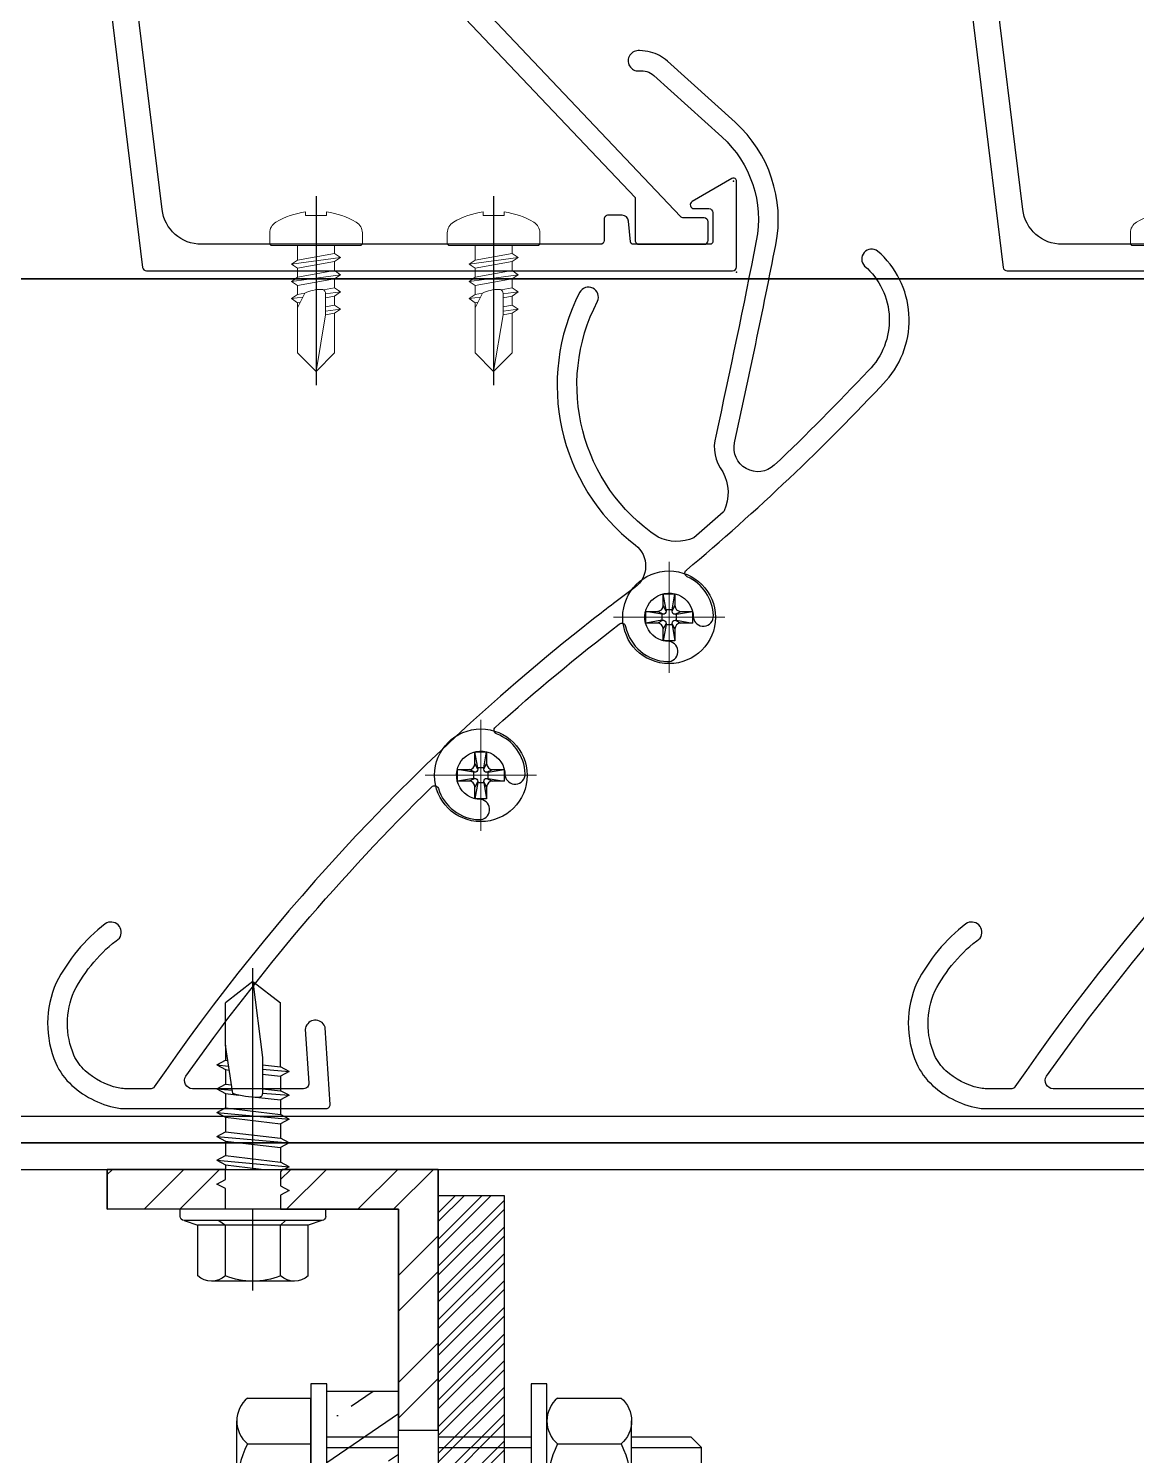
# Model space of a CAD drawing. Header units: millimetres. Extents: x -1379 to 1385823, y -4884429 to 548763.
# Drawn here: x 402980.9 to 403064.5, y -2330143.8 to -2330036 of the extents above; entities that cross this region are included whole.
import ezdxf

# ---------------------------------------------------------------- set-up
doc = ezdxf.new("R2010")
doc.units = ezdxf.units.MM
doc.set_wipeout_variables(frame=1)
doc.linetypes.add('CENTER', pattern=[50.800000000000004, 31.75, -6.35, 6.35, -6.35])
doc.linetypes.add('HIDDEN', pattern=[0.375, 0.25, -0.125])
for name, color, linetype in [('000 - STRUCTURE_STEEL_ACCESORIES_MAIN_COLOR_2', 7, 'Continuous'), ('000 - STRUCTURE_STEEL_ACCESORIES_WIPEOUT_', 7, 'Continuous'), ('010 - ASPG_ACCESSORIES_HATCH_', 7, 'Continuous'), ('010 - ASPG_ACCESSORIES_MAIN_COLOR_1', 7, 'Continuous'), ('010 - ASPG_ACCESSORIES_SUB_COLOR_1', 7, 'Continuous'), ('010 - ASPG_ACCESSORIES_SUB_COLOR_2', 7, 'Continuous'), ('010 - ASPG_ACCESSORIES_SYMBOL_', 7, 'Continuous'), ('010 - ASPG_ACCESSORIES_WIPEOUT_', 7, 'Continuous'), ('010 - ASPG_EXTR_DEF_SUB', 7, 'Continuous'), ('010 - ASPG_EXTR_MAIN_COLOR_2', 7, 'Continuous'), ('010 - ASPG_FASTERN_DEF_SUB', 7, 'Continuous'), ('010 - ASPG_FASTERN_MAIN_COLOR_1', 7, 'Continuous'), ('010 - ASPG_FASTERN_SUB_COLOR_2', 7, 'Continuous'), ('010 - ASPG_FRAMING_MAIN_COLOR_2', 7, 'Continuous'), ('010 - ASPG_FRAMING_SUB_COLOR_2', 7, 'Continuous'), ('010 - ASPG_FRAMING_WIPEOUT_', 7, 'Continuous'), ('BOLT & SCREW', 7, 'Continuous'), ('Center Line', 7, 'CENTER')]:
    doc.layers.add(name, color=color, linetype=linetype)
doc.layers.add('12-GRID', color=7, linetype='CENTER', lineweight=13)
doc.layers.add('SCREW', color=7, linetype='Continuous', lineweight=5)
pattern_1 = [(45, (68845973.91123614, -106253.6340706302), (-4.041115254481119, 4.041115254481119), []), (45, (68845976.60531414, -106253.6340706302), (-4.041115254481119, 4.041115254481119), [])]

# ---------------------------------------------------------------- blocks, each defined once
blk = doc.blocks.new('PZG35-9D5')
at = {"layer": 'Center Line', "color": 7}
blk.add_line((1.4210854715202e-14, 3.733653355866409), (1.4210854715202e-14, -10.53404386090006), dxfattribs=at)
at = {"layer": 'SCREW', "color": 7}
for p, q in [((-1.399999999999963, 2.842170943040401e-14), (-1.399999999999963, -1.090192378864657)), ((1.399999999999991, 0), (1.399999999999991, -0.5901923788647139)), ((-1.850000000000009, -1.399999999999977), (1.850000000000037, -0.8999999999999773)), ((-1.399999999999963, -1.090192378864685), (1.399999999999991, -0.5901923788646855)), ((1.850000000000037, -0.8999999999999773), (1.399999999999991, -0.5901923788646855)), ((1.850000000000037, -0.8999999999999773), (1.399999999999991, -1.209807621135297)), ((-1.850000000000009, -1.399999999999977), (-1.399999999999963, -1.090192378864685)), ((-1.850000000000009, -1.399999999999977), (-1.399999999999963, -1.709807621135297)), ((-1.399999999999963, -1.709807621135297), (1.399999999999991, -1.209807621135297)), ((-1.399999999999963, -1.709807621135269), (-1.399999999999963, -2.390192378864697)), ((-1.399999999999963, -2.390192378864697), (1.399999999999991, -1.890192378864697)), ((1.399999999999991, -1.209807621135269), (1.399999999999991, -1.890192378864725)), ((1.850000000000037, -2.199999999999989), (1.399999999999991, -1.890192378864697)), ((-1.850000000000009, -2.699999999999989), (1.850000000000037, -2.199999999999989)), ((-1.850000000000009, -2.699999999999989), (-1.399999999999963, -2.390192378864697)), ((-1.850000000000009, -2.699999999999989), (-1.399999999999963, -3.009807621135309)), ((-1.399999999999963, -3.009807621135309), (1.399999999999991, -2.509807621135309)), ((-1.399999999999963, -3.009807621135309), (-1.399999999999963, -3.690192378864708)), ((0.5619885887190463, -3.339837273736322), (1.399999999999991, -3.190192378864708)), ((1.850000000000037, -2.199999999999989), (1.399999999999991, -2.509807621135309)), ((1.399999999999991, -2.50980762113528), (1.399999999999991, -3.190192378864708)), ((1.850000000000037, -3.5), (1.399999999999991, -3.190192378864708)), ((-1.850000000000009, -4), (-1.399999999999963, -3.690192378864708)), ((-1.850000000000009, -4), (-0.9911470940920566, -3.883938796498938)), ((-1.850000000000009, -4), (-1.399999999999963, -4.30980762113532)), ((-1.399999999999963, -3.690192378864708), (-0.8446989986695002, -3.591031485769975)), ((-1.399999999999963, -4.30980762113532), (-1.184865735341859, -4.271390788160659)), ((-1.399999999999963, -4.309807621135349), (-1.399999999999963, -8.099999999999966)), ((0.7141825614195483, -3.653488843051434), (1.850000000000037, -3.5)), ((0.7141825614195483, -3.932275020881832), (1.399999999999991, -3.80980762113532)), ((1.850000000000037, -3.5), (1.399999999999991, -3.80980762113532)), ((1.399999999999991, -3.809807621135349), (1.399999999999991, -4.490192378864691)), ((0.7141825614195483, -4.612659778611231), (1.399999999999991, -4.49019237886472)), ((0.7141825614195483, -4.953488843051389), (1.850000000000037, -4.800000000000011)), ((0.7141825614195483, -5.232275020881843), (1.399999999999991, -5.109807621135332)), ((1.850000000000037, -4.800000000000011), (1.399999999999991, -4.49019237886472)), ((1.850000000000037, -4.800000000000011), (1.399999999999991, -5.109807621135332)), ((1.399999999999991, -5.109807621135332), (1.399999999999991, -8.099999999999966)), ((1.4210854715202e-14, -9.5), (-1.399999999999963, -8.099999999999966)), ((1.4210854715202e-14, -9.5), (1.399999999999991, -8.099999999999966))]:
    blk.add_line(p, q, dxfattribs=at)
blk.add_lwpolyline([(1.4210854715202e-14, -9.5), (0.7141825614195483, -5.232275020881843), (0.7141825614195483, -3.600899293750615, 0.4176573264866609), (0.4106596181599826, -3.300919979679151, 0.1081021898226624), (-0.8446989986694433, -3.591031485769975), (-1.399999999999991, -4.701675652739141)], format="xyb", dxfattribs=at)
blk = doc.blocks.new('*U3139')
at = {"layer": 'SCREW', "color": 7}
blk.add_lwpolyline([(3.026373332565058, 1.780836269555209, 0.09905967801670053), (0.7999999999999687, 2.546427498927414), (0.7999999999999687, 2.274284095813357), (-0.800000000000054, 2.274284095813357), (-0.800000000000054, 2.546427498927414, 0.09905967801670058), (-3.026373332565143, 1.780836269555209, 0.2665876613401604), (-3.500000000000043, 0.9556546004010897), (-3.500000000000043, 0.1999999999999886, 0.4142135623730938), (-3.300000000000054, 0), (3.299999999999997, 0, 0.4142135623731049), (3.499999999999986, 0.1999999999999886), (3.499999999999957, 0.9556546004010897, 0.2665876613401604)], format="xyb", close=True, dxfattribs=at)
blk.add_blockref('PZG35-9D5', (-1.4210854715202e-14, 0), dxfattribs=at)
blk = doc.blocks.new('*U3144')
at = {"color": 7}
blk.add_point((0, 0), dxfattribs=at)
at = {"layer": '010 - ASPG_ACCESSORIES_MAIN_COLOR_1', "color": 7}
blk.add_lwpolyline([(-39.69999999902211, -0.5999999995172398, 0.4142135623731156), (-39.99999999883585, -0.8999999995638059), (-39.99999999883585, -7.366962144914214, 0.5773502691897371), (-39.65044321701862, -7.568778847059366), (-36.64260295056738, -5.832201459393036, 0.7673269879794871), (-36.78520590183325, -5.299999999645297), (-37.89999999874271, -5.299999999645297, -0.4142135623735732), (-38.19999999902211, -4.999999999656938), (-38.19999999902211, -2.799999999587089, -0.4142135623730951), (-37.99999999883585, -2.59999999951724), (-32.18326623388566, -2.59999999951724, -0.3888787318530097), (-31.98402729420923, -2.782568851142787), (-31.8474567013327, -4.343577870872468, 0.3888787318530089), (-31.34935935237445, -4.799999999528882), (-30.29999999911524, -4.799999999528882, 0.4142135623732408), (-29.99999999883585, -4.499999999540523), (-29.99999999883585, -2.899999999505599, -0.4142135623731785), (-29.69999999902211, -2.59999999951724), (0.4107479506637901, -2.59999999951724, -0.3789692262628873), (3.38851808081381, -5.235465979035143), (7.952927200356498, -42.5207682372482, 0.4465929586642906), (11.6177961837966, -45.07649022702281, -0.4898018444424612), (16.07846395508386, -48.68238816667036), (16.06490363762714, -49.36225294566866, -0.1824796859550777), (15.80227640201338, -50.01801436272836, -0.2679491924113072), (15.32539491611533, -50.16829426406803, 1.122114645179816), (15.09990952932276, -52.3421093734276, 0.4050039718497206), (18.0645059288945, -49.40213623346681), (18.07806624681689, -48.72227145435209, 0.4898054953707174), (11.15966573380865, -43.12966807454978, -0.4465970485362636), (9.938031048281118, -42.27776159492242), (4.866356541635469, -0.8481197821154633, 0.3641755342157969), (4.570876519894227, -0.5999999995172398)], format="xyb", close=True, dxfattribs=at)
at = {"layer": '010 - ASPG_EXTR_DEF_SUB', "color": 7}
for p in [(-39.99999999883585, -0.4999999995172402), (43.44495566345738, -76.89999999944341), (43.44495566345738, -77.49999999954052)]:
    blk.add_point(p, dxfattribs=at)
at = {"layer": '010 - ASPG_EXTR_MAIN_COLOR_2', "color": 7}
blk.add_lwpolyline([(11.37409105408005, -48.15170148877115), (11.47245816211216, -47.43577758665815), (12.17779493960552, -47.55667202338264), (12.29266474000178, -46.78670596401826, -0.5355375090189683), (14.1918134491425, -49.16870282323253, 0.9915718169393263), (15.66379558271728, -49.57599316951273, 1.157025413028558), (8.792231505503878, -48.77291728999153, -0.6885576205791355), (8.274611146422103, -48.98797988444021), (-17.14292736421339, -22.16859813180672), (-32.34153279638849, -6.131750148785431), (-32.34153279638849, -2.899999981694054, 0.4143115081626392), (-32.64163311407901, -2.59999999951724), (-37.54163311352022, -2.59999999951724, 0.4141156188887998), (-37.84153278893791, -2.899999981635847), (-37.84153278893791, -4.299999988411218, 0.4142135623731781), (-37.54153279098682, -4.599999986478724), (-35.98884801496752, -4.599999986478724, -0.205894629290155), (-35.77110154624097, -4.693635078269653), (33.22969053988345, -77.49999999954052), (43.14495566324331, -77.49999999954052, 0.6681786376628355), (43.35708769806661, -76.98786796536915), (40.5215537941549, -74.1523340573247, 0.6681786381757795), (40.00942175951786, -74.36446609156592), (40.00942175951786, -75.99999999802712), (33.87471885257401, -75.99999999802712), (11.86384030175395, -52.7751643466243, -0.5583539238224016), (12.08261241135187, -51.95244935475676, 0.7662751832817146), (12.03674733010121, -50.39291741001107, -0.4385828234445206), (10.70630855322815, -48.05207626283555)], format="xyb", close=True, dxfattribs=at)
at = {"layer": 'SCREW', "color": 7, "rotation": 180}
for p in [(-21.64901723782532, -2.499999999924694), (-8.237076249206439, -2.499999999924694)]:
    blk.add_blockref('*U3139', p, dxfattribs=at)
blk = doc.blocks.new('*U1024')
at = {"color": 7}
blk.add_wipeout([(1340.0000000029759, 4.0000000013967565), (60.00000000297587, 4.000000000000227), (60.00000000297587, 69.30000000000041), (1340.0000000029759, 69.30000000139694)], dxfattribs=at).dxf.layer = '010 - ASPG_FRAMING_WIPEOUT_'
at = {"layer": '010 - ASPG_FRAMING_MAIN_COLOR_2', "color": 7}
blk.add_lwpolyline([(1310.00000000414, 69.30000000139653), (90.00000000181171, 69.3), (90.00000000181171, 6), (1310.00000000414, 6.000000001396515)], close=True, dxfattribs=at)
at = {"layer": '010 - ASPG_FRAMING_SUB_COLOR_2', "color": 7}
for points in [[(1340.000000002976, 4.000000001396515), (60.00000000297587, 4), (60.00000000297587, 69.3), (1340.000000002976, 69.30000000139653)], [(60.00000000297587, 2.000000000715772), (60.00000000297587, 4), (1340.000000002976, 4.000000001396515), (1340.000000002976, 2.000000002112287)]]:
    blk.add_lwpolyline(points, close=True, dxfattribs=at)
at = {"color": 7, "xscale": -1, "rotation": 180}
for p in [(1209.972893164377, 69.3), (1274.972893164377, 69.3)]:
    blk.add_blockref('*U3144', p, dxfattribs=at)
blk = doc.blocks.new('C-1-IV01_REV00_20260605-140059_LOPF_ASPG')
at = {"color": 7, "xscale": -1}
blk.add_blockref('*U1024', (1665, -960), dxfattribs=at)
blk = doc.blocks.new('*U2620')
at = {"layer": '010 - ASPG_ACCESSORIES_SUB_COLOR_2', "color": 7}
for p, q in [((-2.084999999999127, -1.547816335794778), (-2.084999999999127, 0)), ((2.084999999999013, -1.047816335789321), (2.084999999999127, 0)), ((-2.084999999999127, -1.547816335789321), (2.084999999999127, -1.047816335789321)), ((2.729999999999563, -1.399999999995998), (2.084999999999127, -1.047816335789321)), ((-2.729999999999563, -1.899999999995998), (2.729999999999563, -1.399999999995998)), ((-2.729999999999563, -1.899999999995998), (-2.084999999999127, -1.547816335789321)), ((-2.729999999999563, -1.899999999995998), (-2.084999999999127, -2.252183664200857)), ((-2.084999999999127, -2.252183664200857), (2.084999999999127, -1.752183664200857)), ((2.729999999999563, -1.399999999995998), (2.084999999999127, -1.752183664200857)), ((2.084999999999013, -2.847816335790412), (2.0849999999989, -1.752183664201084)), ((-2.729999999999563, -3.69999999999709), (2.729999999999563, -3.19999999999709)), ((-2.084999999999013, -3.347816335790412), (-2.084999999999127, -2.252183664206314)), ((-2.084999999999127, -3.347816335790412), (2.084999999999127, -2.847816335790412)), ((2.729999999999563, -3.19999999999709), (2.084999999999127, -2.847816335790412)), ((2.729999999999563, -3.19999999999709), (2.084999999999127, -3.552183664201948)), ((-2.729999999999563, -3.69999999999709), (-2.084999999999127, -3.347816335790412)), ((-2.729999999999563, -3.69999999999709), (-2.084999999999127, -4.052183664201948)), ((-2.084999999999127, -4.052183664201948), (2.084999999999127, -3.552183664201948)), ((-2.0849999999989, -5.147816335791504), (-2.084999999999013, -4.052183664201948)), ((2.084999999999241, -4.647816335791504), (2.084999999999241, -3.552183664201948)), ((-2.729999999999563, -5.499999999998181), (2.729999999999563, -4.999999999998181)), ((-2.729999999999563, -5.499999999998181), (2.729999999999563, -4.999999999998181)), ((-2.729999999999563, -5.499999999998181), (-2.084999999999127, -5.147816335791504)), ((-2.729999999999563, -5.499999999998181), (-2.084999999999127, -5.147816335791504)), ((-2.084999999999127, -5.147816335791504), (2.084999999999127, -4.647816335791504)), ((-2.084999999999127, -5.147816335791504), (2.084999999999127, -4.647816335791504)), ((-2.084999999999127, -5.852183664203039), (2.084999999999127, -5.352183664203039)), ((-2.084999999999127, -5.852183664203039), (2.084999999999127, -5.352183664203039)), ((2.729999999999563, -4.999999999998181), (2.084999999999127, -4.647816335791504)), ((2.729999999999563, -4.999999999998181), (2.084999999999127, -4.647816335791504)), ((2.729999999999563, -4.999999999998181), (2.084999999999127, -5.352183664203039)), ((2.729999999999563, -4.999999999998181), (2.084999999999127, -5.352183664203039)), ((2.084999999999127, -6.447816335792595), (2.084999999999127, -5.352183664203039)), ((2.084999999999127, -6.447816335792595), (2.084999999999241, -5.352183664203039)), ((-2.729999999999563, -5.499999999998181), (-2.084999999999127, -5.852183664203039)), ((-2.729999999999563, -5.499999999998181), (-2.084999999999127, -5.852183664203039)), ((-2.084999999999127, -6.947816335792595), (-2.0849999999989, -5.852183664203039)), ((-2.084999999999127, -6.947816335792595), (-2.084999999999127, -5.852183664203039)), ((-2.084999999999127, -6.947816335792595), (2.084999999999127, -6.447816335792595)), ((2.729999999999563, -6.799999999999272), (2.084999999999127, -6.447816335792595)), ((-2.729999999999563, -7.299999999999272), (2.729999999999563, -6.799999999999272)), ((-2.729999999999563, -7.299999999999272), (-2.084999999999127, -6.947816335792595)), ((-2.729999999999563, -7.299999999999272), (-2.084999999999127, -7.652183664204131)), ((-2.084999999999127, -7.652183664204131), (2.084999999999127, -7.152183664204131)), ((2.729999999999563, -6.799999999999272), (2.084999999999127, -7.152183664204131)), ((2.084999999999127, -8.247816335793686), (2.084999999999127, -7.152183664204131)), ((-2.084999999999127, -8.747816335793686), (-2.084999999999127, -7.652183664204131)), ((-2.084999999999127, -8.747816335793686), (-1.064489079482883, -8.605286877620529)), ((0.4333070988686814, -8.43729858455481), (2.084999999999127, -8.247816335793686)), ((0.7141825614198751, -8.775605983184505), (2.729999999999563, -8.599999999998545)), ((2.729999999999563, -8.599999999998545), (2.084999999999127, -8.247816335793686)), ((2.729999999999563, -8.599999999998545), (2.084999999999127, -8.952183664205222)), ((-2.729999999999563, -9.099999999998545), (-2.084999999999127, -8.747816335793686)), ((-2.729999999999563, -9.099999999998545), (-1.568355612604137, -8.982641209644498)), ((-2.729999999999563, -9.099999999998545), (-2.084999999999127, -9.452183664205222)), ((-2.084999999999127, -9.452183664205222), (-1.629698446698967, -9.388594061787444)), ((-2.084999999999127, -10.54781633579296), (-2.084999999999127, -9.452183664205222)), ((0.7141825614198751, -9.102437496409038), (2.084999999999127, -8.952183664205222)), ((2.084999999999127, -10.04781633579296), (2.084999999999127, -8.952183664205222)), ((-2.729999999999563, -10.89999999999964), (-2.084999999999127, -10.54781633579296)), ((-2.084999999999127, -10.54781633579296), (-1.798826981090315, -10.50784803706301)), ((0.7141825614198751, -10.20507654483481), (2.084999999999127, -10.04781633579296)), ((0.7141825614198751, -10.57560598318378), (2.729999999999563, -10.39999999999964)), ((0.7141825614198751, -10.90243749640831), (2.084999999999127, -10.75218366420449)), ((2.729999999999563, -10.39999999999964), (2.084999999999127, -10.04781633579296)), ((2.729999999999563, -10.39999999999964), (2.084999999999127, -10.75218366420449)), ((2.084999999999127, -10.75218366420449), (2.084999999999127, -15.59999999999854)), ((-2.729999999999563, -10.89999999999964), (-1.844567201240352, -10.81054635710279)), ((-2.729999999999563, -10.89999999999964), (-2.084999999999127, -11.25218366420449)), ((-2.084999999999127, -11.25218366420449), (-1.907557413303948, -11.22740118002912)), ((-2.084999999999127, -12.40167565273805), (-2.084999999999127, -11.25218366420449)), ((-2.084999999999127, -12.40167565273805), (-2.084999999999127, -15.59999999999854)), ((0, -17.19999999999891), (-2.084999999999127, -15.59999999999854)), ((0, -17.19999999999891), (2.084999999999127, -15.59999999999854))]:
    blk.add_line(p, q, dxfattribs=at)
blk.add_lwpolyline([(0, -17.19999999999891), (0.7141825614198751, -11.45704931750151), (0.7141825614198751, -8.736688384093213, 0.4176573264866609), (0.4106596181591158, -8.436709070021607, 0.07099332720072511), (-1.529698998669119, -8.726820576112004), (-2.084999999999127, -12.40167565273805)], format="xyb", dxfattribs=at)
at = {"layer": '010 - ASPG_ACCESSORIES_SYMBOL_', "color": 7, "linetype": 'CENTER'}
blk.add_line((0, 6.142561988594025), (0, -18.19999999999891), dxfattribs=at)
at = {"layer": '010 - ASPG_FASTERN_MAIN_COLOR_1', "color": 7}
for p, q in [((3.127500000000509, 5.450000000000728), (-3.127500000000509, 5.450000000000728)), ((-4.170000000000073, 5.049999999999272), (-4.170000000000073, 1.200000000000728)), ((-2.084999999999127, 5.049999999999272), (-2.084999999999127, 1.200000000000728)), ((2.084999999999127, 5.049999999999272), (2.084999999999127, 1.200000000000728)), ((4.170000000000073, 5.049999999999272), (4.170000000000073, 1.200000000000728)), ((-5.200000000000728, 0.8500000000003638), (-4.170000000000073, 1.200000000000728)), ((4.170000000000073, 1.200000000000728), (-4.170000000000073, 1.200000000000728)), ((-2.57630675031578, 0.8500000000003638), (-2.084999999999127, 1.200000000000728)), ((2.44630675031658, 0.8500000000003638), (2.084999999999127, 1.200000000000728)), ((5.200000000000728, 0.8500000000003638), (4.170000000000073, 1.200000000000728)), ((-5.5, 0.5499999999992724), (-5.5, 0)), ((5.5, 0), (-5.5, 0)), ((5.200000000000728, 0.8500000000003638), (-5.200000000000728, 0.8500000000003638)), ((5.5, 0.5499999999992724), (5.5, 0))]:
    blk.add_line(p, q, dxfattribs=at)
for centre, radius, start, end in [((-3.127500000000509, 3.891492187500262), 1.55850781249987, 48.01707852331997, 131.98292147668), ((0, -0.1840312499989523), 5.634031249999114, 68.2799117114248, 111.7200882885752), ((3.127500000000509, 3.891492187500262), 1.558507812499965, 48.01707852331997, 131.98292147668), ((-5.200000000000728, 0.5499999999992724), 0.3, 90, 180), ((5.200000000000728, 0.5499999999992724), 0.3, 0, 90)]:
    blk.add_arc(centre, radius, start, end, dxfattribs=at)
blk = doc.blocks.new('G$C7D677D58')
at = {"layer": '010 - ASPG_FASTERN_MAIN_COLOR_1'}
h = blk.add_hatch(dxfattribs=at)
h.set_pattern_fill('ANSI35', scale=0.02, angle=280.6768409131589, style=0)
h.set_pattern_definition([(145.6768409131589, (67.45353497568851, -13.09426057516771), (0.00281929956869494, 0.00412935224241727), []), (145.6768409131589, (67.45006064978782, -13.09491560150343), (0.00281929956869494, 0.00412935224241727), [0.006249999999999968, -0.001249999999999992, 0, -0.001249999999999992])])
h.paths.add_polyline_path([(0.02989179726182556, 0.01545000000078289), (0.02447319464567954, 0.01545000000078289), (0.02447319464567954, 0.0005500000004303729), (0.02989179726182556, 0.0005500000004303729)])
at = {"layer": '010 - ASPG_FASTERN_DEF_SUB', "color": 7, "ltscale": 0.1}
blk.add_line((0.03829179726176335, 0.007999999999924512), (0, 0.007999999999924512, -2.806346833239134e-06), dxfattribs=at)
at = {"layer": '010 - ASPG_FASTERN_MAIN_COLOR_1', "color": 7}
for p, q in [((0.01327319464712673, 0, -2.806346833239134e-06), (0.01327319464712673, 0.01599999999996271, -2.806346833239134e-06)), ((0.01327319464712673, 0.01599999999996271, -2.806346833239134e-06), (0.01447319464705288, 0.01599999999996271, -2.806346833239134e-06)), ((0.01447319464705288, 0.01599999999996271, -2.806346833239134e-06), (0.01447319464705288, 0, -2.806346833239134e-06)), ((0.02989179726182556, 0), (0.02989179726182556, 0.01599999999996271)), ((0.02989179726182556, 0.01599999999996271), (0.03109179726175171, 0.01599999999996271)), ((0.03109179726175171, 0.01599999999996271), (0.03109179726175171, 0)), ((0.01247319464710017, 0.01492820323028354, -2.806346833239134e-06), (0.007673194646940829, 0.01492820323028354, -2.806346833239134e-06)), ((0.03109179726175171, 0.001071796769679167), (0.03109179726175171, 0.01492820323028354)), ((0.03589179726191105, 0.01492820323028354), (0.03109179726175171, 0.01492820323028354)), ((0.006873194647141645, 0.002803847577297347, -2.806346833239134e-06), (0.006873194647141645, 0.01319615242266536, -2.806346833239134e-06)), ((0.01327319464712673, 0.002803847577297347, -2.806346833239134e-06), (0.01327319464712673, 0.01319615242266536, -2.806346833239134e-06)), ((0.03669179726193761, 0.002803847577297347), (0.03669179726193761, 0.01319615242266536)), ((0.002400000000079672, 0.01199999999994361, -2.806346833239134e-06), (0.001600000000053114, 0.01119999999991705, -2.806346833239134e-06)), ((0.006873194647141645, 0.01199999999994361, -2.806346833239134e-06), (0.002400000000079672, 0.01199999999994361, -2.806346833239134e-06)), ((0.001600000000053114, 0.00479999999993197, -2.806346833239134e-06), (0.001600000000053114, 0.01119999999991705, -2.806346833239134e-06)), ((0.006873194647141645, 0.01119999999991705, -2.806346833239134e-06), (0.001600000000053114, 0.01119999999991705, -2.806346833239134e-06)), ((0.01247319464710017, 0.01146410161504718, -2.806346833239134e-06), (0.007673194646940829, 0.01146410161504718, -2.806346833239134e-06)), ((0.03589179726191105, 0.01146410161504718), (0.03109179726175171, 0.01146410161504718)), ((0.006873194647141645, 0.00479999999993197, -2.806346833239134e-06), (0.001600000000053114, 0.00479999999993197, -2.806346833239134e-06)), ((0.002400000000079672, 0.003999999999905413, -2.806346833239134e-06), (0.001600000000053114, 0.00479999999993197, -2.806346833239134e-06)), ((0.01247319464710017, 0.00453589838480184, -2.806346833239134e-06), (0.007673194646940829, 0.00453589838480184, -2.806346833239134e-06)), ((0.03589179726191105, 0.00453589838480184), (0.03109179726175171, 0.00453589838480184)), ((0.006873194647141645, 0.003999999999905413, -2.806346833239134e-06), (0.002400000000079672, 0.003999999999905413, -2.806346833239134e-06)), ((0.01247319464710017, 0.001071796769679167, -2.806346833239134e-06), (0.007673194646940829, 0.001071796769679167, -2.806346833239134e-06)), ((0.01447319464705288, 0, -2.806346833239134e-06), (0.01327319464712673, 0, -2.806346833239134e-06)), ((0.03109179726175171, 0), (0.02989179726182556, 0)), ((0.03589179726191105, 0.001071796769679167), (0.03109179726175171, 0.001071796769679167))]:
    blk.add_line(p, q, dxfattribs=at)
blk.add_lwpolyline([(0.02989179726182556, 0.01545000000078289), (0.02447319464567954, 0.01545000000078289), (0.02447319464567954, 0.0005500000004303729), (0.02989179726182556, 0.0005500000004303729)], close=True, dxfattribs=at)
at = {"layer": '010 - ASPG_FASTERN_MAIN_COLOR_1', "color": 7, "elevation": -2.806346833239134e-06}
for points in [[(0.007673194646940829, 0.01492820323028354, 0.4618802153516978), (0.007673194646940829, 0.01146410161504718, 0.2309401076757868), (0.007673194646940829, 0.00453589838480184, 0.461880215351701), (0.007673194646940829, 0.001071796769679167)], [(0.01247319464710017, 0.01492820323028354, -0.4618802153516978), (0.01247319464710017, 0.01146410161504718, -0.2309401076757868), (0.01247319464710017, 0.00453589838480184, -0.461880215351701), (0.01247319464710017, 0.001071796769679167)], [(0.03589179726191105, 0.01492820323028354, -0.4618802153516978), (0.03589179726191105, 0.01146410161504718, -0.2309401076757868), (0.03589179726191105, 0.00453589838480184, -0.4618802153517009), (0.03589179726191105, 0.001071796769679167)]]:
    blk.add_lwpolyline(points, format="xyb", dxfattribs=at)
at = {"layer": '010 - ASPG_FASTERN_SUB_COLOR_2', "color": 7, "linetype": 'HIDDEN'}
for p, q in [((0.02989179726182556, 0.01199999999994361), (0.01447319464705288, 0.01199999999994361, -2.806346833239134e-06)), ((0.02989179726182556, 0.01119999999991705), (0.01447319464705288, 0.01119999999991705, -2.806346833239134e-06)), ((0.02989179726182556, 0.00479999999993197), (0.01447319464705288, 0.00479999999993197, -2.806346833239134e-06)), ((0.02989179726182556, 0.003999999999905413), (0.01447319464705288, 0.003999999999905413, -2.806346833239134e-06))]:
    blk.add_line(p, q, dxfattribs=at)
blk = doc.blocks.new('010 - ASPG_ACCESSORIES_BRACKET_FOR_FRAME_TYPE-1_CUT-VIEW')
at = {"color": 7}
blk.add_wipeout([(4.656612873077393e-10, 25.00000000008731), (4.656612873077393e-10, 1.8189894035458565e-12), (40, 1.8189894035458565e-12), (40, 3.000000000153044), (3.0000000003213074, 3.000000000153044), (3.0000000003213074, 25.00000000008731)], dxfattribs=at).dxf.layer = '010 - ASPG_ACCESSORIES_WIPEOUT_'
at = {"layer": '010 - ASPG_ACCESSORIES_HATCH_'}
h = blk.add_hatch(dxfattribs=at)
h.set_pattern_fill('ANSI32', scale=0.03)
h.set_pattern_definition(pattern_1)
h.paths.add_polyline_path([(1.452183664310724, 16.08500000019558), (1.100000000093132, 16.73000000005413), (0.7478163363412023, 16.08500000019558), (4.656612873077393e-10, 16.08500000019558), (4.656612873077393e-10, 25.00000000008731), (3.000000000465661, 25.00000000008731), (2.9848025678657, 16.08500000019558)])
h = blk.add_hatch(dxfattribs=at)
h.set_pattern_fill('ANSI32', scale=0.03)
h.set_pattern_definition(pattern_1)
h.paths.add_polyline_path([(4.656612873077393e-10, 0), (4.656612873077393e-10, 11.78062006374239), (0.1825785292312503, 11.91500000003725), (1.247816335875541, 11.91500000003725), (1.600000000558794, 11.27000000019325), (1.952183664776385, 11.91500000003725), (3.000000000465661, 11.9150000000518), (3.000000000465661, 3.000000000160071), (19.70000000018626, 3.000000000043656), (19.70000000018626, 1.164153218269348e-10)])
h = blk.add_hatch(dxfattribs=at)
h.set_pattern_fill('ANSI32', scale=0.03)
h.set_pattern_definition(pattern_1)
h.paths.add_polyline_path([(28.70000000018626, 1.164153218269348e-10), (28.70000000018626, 3.000000000043656), (40, 3.000000000160071), (40, 0)])
at = {"layer": '010 - ASPG_ACCESSORIES_MAIN_COLOR_1', "color": 7}
blk.add_lwpolyline([(4.656612873077393e-10, 25.00000000008731), (4.656612873077393e-10, 0), (40, 0), (40, 3.000000000160071), (3.000000000465661, 3.000000000160071), (3.000000000465661, 25.00000000008731)], close=True, dxfattribs=at)
at = {"layer": '010 - ASPG_ACCESSORIES_SUB_COLOR_1', "color": 7}
for points in [[(1.452183664310724, 16.08500000019558), (1.100000000093132, 16.73000000005413), (0.7478163363412023, 16.08500000019558), (4.656612873077393e-10, 16.08500000019558), (4.656612873077393e-10, 25.00000000008731), (3.000000000465661, 25.00000000008731), (2.9848025678657, 16.08500000019558)], [(4.656612873077393e-10, 0), (4.656612873077393e-10, 11.78062006374239), (0.1825785292312503, 11.91500000003725), (1.247816335875541, 11.91500000003725), (1.600000000558794, 11.27000000019325), (1.952183664776385, 11.91500000003725), (3.000000000465661, 11.9150000000518), (3.000000000465661, 3.000000000160071), (19.70000000018626, 3.000000000043656), (19.70000000018626, 1.164153218269348e-10)], [(28.70000000018626, 1.164153218269348e-10), (28.70000000018626, 3.000000000043656), (40, 3.000000000160071), (40, 0)]]:
    blk.add_lwpolyline(points, close=True, dxfattribs=at)
blk = doc.blocks.new('*U2650')
at = {"color": 7, "xscale": -1, "rotation": 270}
blk.add_blockref('*U2620', (3.000000000000005, 10.99999999986903), dxfattribs=at)
at = {"color": 7}
blk.add_wipeout([(46.92918839384002, 75.00000000000004), (46.92918839384002, 29.999999999563475), (1.9999999012798035, 29.999999999563453), (1.9999999012798035, 25.000000000000004), (51.92918839383546, 25.00000000000003), (51.92918839383546, 75.00000000000004)], dxfattribs=at).dxf.layer = '000 - STRUCTURE_STEEL_ACCESORIES_WIPEOUT_'
at = {"layer": '010 - ASPG_ACCESSORIES_HATCH_'}
h = blk.add_hatch(dxfattribs=at)
h.set_pattern_fill('ANSI32', scale=0.03, angle=-90.00000000000001)
h.set_pattern_definition([(315, (-106130.5600851464, -14494238.67851865), (1.01027881362028, 1.01027881362028), []), (315, (-106130.5600851464, -14494239.35203815), (1.01027881362028, 1.01027881362028), [])])
h.paths.add_polyline_path([(46.92918839383547, 75.00000000000001), (46.92918839383547, 30.00000000000002), (1.999999901279812, 30), (1.999999901279812, 25), (51.92918839383547, 25.00000000000002), (51.92918839383547, 75.00000000000001)])
at = {"layer": '000 - STRUCTURE_STEEL_ACCESORIES_MAIN_COLOR_2', "color": 7}
blk.add_lwpolyline([(46.92918839383547, 75.00000000000001), (46.92918839383547, 30.00000000000002), (1.999999901279812, 30), (1.999999901279812, 25), (51.92918839383547, 25.00000000000002), (51.92918839383547, 75.00000000000001)], close=True, dxfattribs=at)
at = {"color": 7, "xscale": -1000, "yscale": 1000, "zscale": 1000, "rotation": 90}
blk.add_blockref('G$C7D677D58', (32.19999999972061, 46.47319464554312, 0.001403173416619567), dxfattribs=at)
at = {"color": 7, "xscale": -1, "rotation": 180}
blk.add_blockref('010 - ASPG_ACCESSORIES_BRACKET_FOR_FRAME_TYPE-1_CUT-VIEW', (-4.656559582372211e-10, 25), dxfattribs=at)
blk = doc.blocks.new('*U3138')
at = {"layer": '12-GRID', "color": 7, "linetype": 'CENTER'}
for p, q in [((5.684341886080801e-14, -6.200000000000029), (5.684341886080801e-14, 2.200000000000029)), ((-4.199999999999973, -2), (4.200000000000085, -2))]:
    blk.add_line(p, q, dxfattribs=at)
at = {"layer": 'BOLT & SCREW', "color": 7}
for p, q in [((-0.2288719817826677, -1.446462371730204), (-0.4418749999998197, -0.2325000000002947)), ((0.2288719817822642, -1.446462371730562), (0.4418749999996946, -0.2324999999999764)), ((-0.553537628269381, -1.771128018217196), (-1.767499999999847, -1.558125000000442)), ((-0.4577439635652332, -1.771128018217196), (-0.8837500000000146, -1.558125000000442)), ((-0.2288719817826677, -1.542256036434869), (-0.4418749999998197, -1.116250000000048)), ((0.2288719817822642, -1.542256036434869), (0.4418749999996946, -1.116250000000048)), ((0.4577439635647103, -1.771128018217196), (0.8837499999994917, -1.558125000000442)), ((0.5535376282692559, -1.771128018217196), (1.767500000000001, -1.558125000000124)), ((-0.553537628269381, -2.228871981782805), (-1.767500000000483, -2.441875000000354)), ((-0.4577439635652332, -2.228871981782805), (-0.8837500000000146, -2.441875000000354)), ((-0.2288719817826677, -2.457743963565131), (-0.4418749999998197, -2.883750000000271)), ((-0.2288719817821107, -2.553537628269438), (-0.4418749999998197, -3.767500000000023)), ((0.4418749999996946, -2.883750000000271), (0.2288719817829008, -2.457743963565131)), ((0.2288719817829008, -2.553537628269438), (0.4418749999999732, -3.767500000000023)), ((0.4577439635647103, -2.228871981782805), (0.8837500000001283, -2.441874999999877)), ((0.5535376282692559, -2.228871981782805), (1.767500000000001, -2.441874999999877))]:
    blk.add_line(p, q, dxfattribs=at)
for points in [[(-1.767500000000006, -1.558125000000442), (-0.8837500000001342, -1.558125000000442, 0.4142135623730394), (-0.4418749999998197, -1.116250000000048), (-0.4418749999998197, -0.2325000000002947), (0.4418749999996946, -0.2324999999999764), (0.4418749999996946, -1.116250000000048, 0.4142135623731505), (0.8837500000000089, -1.558125000000442), (1.76750000000012, -1.558125000000124), (1.76750000000012, -2.441874999999877), (0.8837500000000089, -2.441874999999877, 0.414213562373095), (0.4418749999996946, -2.883750000000271), (0.4418749999999732, -3.767500000000023), (-0.4418749999998197, -3.767500000000023), (-0.4418749999998197, -2.883750000000271, 0.4142135623730397), (-0.8837500000001342, -2.441875000000354), (-1.767500000000483, -2.441875000000354)], [(0.2288719817829008, -2.457743963565131, -0.414213562373095), (0.4577439635645909, -2.228871981782805), (0.5535376282692559, -2.228871981782805), (0.5535376282692559, -1.771128018217196), (0.4577439635645909, -1.771128018217196, -0.4142135623730951), (0.228871981782105, -1.542256036434869), (0.228871981782105, -1.446462371730562), (-0.2288719817826677, -1.446462371730204), (-0.2288719817826677, -1.542256036434869, -0.4142135623730951), (-0.4577439635649944, -1.771128018217196), (-0.553537628269381, -1.771128018217196), (-0.553537628269381, -2.228871981782805), (-0.4577439635649944, -2.228871981782805, -0.4142135623730951), (-0.2288719817826677, -2.457743963565131), (-0.2288719817822698, -2.553537628269438), (0.2288719817829008, -2.553537628269438)]]:
    blk.add_lwpolyline(points, format="xyb", close=True, dxfattribs=at)
blk.add_circle((5.684341886080801e-14, -2), 3.5, dxfattribs=at)
blk = doc.blocks.new('*U3023')
at = {"layer": '010 - ASPG_EXTR_DEF_SUB', "color": 7}
blk.add_point((1105, -2.128359710695804e-10), dxfattribs=at)
at = {"layer": '010 - ASPG_EXTR_MAIN_COLOR_2', "color": 7}
for points in [[(1072.467904121149, 68.56714037122197), (1080.861192987766, 68.56714037128017, -0.6073848710044985), (1081.352110221051, 67.62217621304785, -0.04582868044492008), (1062.783822288737, 45.76076047346919, -0.5604921351226578)], [(1050.561955856625, 33.06505110444027, 0.07704788012868193), (1083.74152756203, 68.43644483809817, -0.2476739044870795), (1083.989188615698, 68.56714037122197), (1085.984089381993, 68.56714037122197, -0.04413111325910057), (1086.472824816126, 68.5045802021375, -0.1258462906385483), (1088.963676901069, 67.20642238183405, -0.09885145914925667), (1089.817340067122, 66.0338080652034, -0.2058282691334744), (1089.793666421436, 61.20460651102235, -0.1151163694662807), (1086.368324128445, 57.18072180557988, 0.822373071447778), (1087.455046290532, 56.10392398617455, 0.109184526549196), (1091.148600934073, 60.55948756871271, 0.2083234795678962), (1091.189426846337, 66.6402645748783, 0.1005277992320483), (1089.972309139092, 68.3167104216152, 0.1451157280627245), (1086.292309131008, 70.06714037128017), (1070.758774927817, 70.06714037128017, 0.4336592857269459)]]:
    blk.add_lwpolyline(points, format="xyb", dxfattribs=at)
blk.add_lwpolyline([(1135.758774927817, 70.06714037126766, 0.4336592857269459), (1135.459426756948, 69.74737493492101), (1135.841377865057, 63.96271307483219, 0.0820690263538202), (1135.86365129333, 63.86745857012828, 0.7206537881255028), (1137.329086504877, 63.97254170019549, 0.07922428198988747), (1137.337783531286, 64.06661670505672), (1137.068773226347, 68.1407864561388, -0.4336592857264138), (1137.467904121149, 68.56714037120945), (1145.861192987766, 68.56714037126766, -0.6073848710044985), (1146.352110221051, 67.62217621303533, -0.04582868044492008), (1127.783822288737, 45.76076047345667, -0.5604921351226578), (1127.287505356129, 45.88571992111063, 0.3178599151680848), (1124.211911419872, 48.23749049504657, 0.9532878111822051), (1124.082072678953, 46.71593409545856, -2.423003988231831), (1122.258069522213, 44.89173717525226, 0.9523147976297285), (1120.736344682053, 44.76348824824343, 0.3008214087947553), (1122.889874737244, 41.75529025421382, -0.5604921351218277), (1122.983518406749, 41.25212405484307, -0.01942473842078824), (1113.623925091699, 33.46052617034546, -0.5525007933269362), (1113.147498584818, 33.63667257964515, 0.3444609008774969), (1109.989498805255, 36.29767865974826, 0.9520149233436535), (1109.86157765612, 34.77593409545624, -2.42318646531747), (1108.037574998569, 32.95193143755567, 0.9520149233867892), (1106.515830433927, 32.82401028871207, 0.2853998218446234), (1108.493024077732, 29.88851448255262, -0.5533776808031501), (1108.562908510212, 29.3849656623406, 0.03067395406819984), (1093.463012880646, 15.05729964534656, 0.4171002255848137), (1094.114368729759, 5.272964204972581, 0.9355530918984264), (1095.096664154902, 6.406584819507756, -0.4344100119147308), (1094.803354519885, 14.29476617464933, -0.01499848524836865), (1101.920564806089, 21.4545541916941, -0.7383485292466446), (1104.917139344383, 19.76412730293485, 0.004917316774645771), (1101.806699985173, 4.80386410620666, 0.2636109069979271), (1104.880209933501, -4.460317215221963), (1109.995733695105, -9.084236265081941, 0.1258843890439943), (1111.267761250492, -9.75378296440796, 0.04427494949630078), (1112.089544059709, -9.866966023206274, 1.107654826573523), (1112.125459210947, -8.331805701755016, -0.2155958426847688), (1111.023226659279, -7.991025417091819), (1105.886052070651, -3.347536196446541, -0.2636109069978752), (1103.278225447517, 4.512981288387877, -0.004854851929905817), (1106.34138361644, 19.25507699979606, 0.2339601468136614), (1105.815442486666, 21.95487343801322, -0.2408104543272742), (1105.710313410033, 24.90310810665504, -0.1041570884704408), (1105.784604869317, 25.00194829797509), (1107.99301963998, 26.93374890841913, -0.2290212912668875), (1110.700679264031, 26.88725557005635, -0.3817208427142056), (1115.273619593587, 9.06909841737614, 0.9773819303748196), (1116.620311295614, 8.407760736203258, 0.3611050424324235), (1112.408162182663, 27.50327562536948, -0.4961260631527202), (1112.442922529299, 30.68812541723854, 0.003188108562510474), (1114.055809630081, 31.90200527398518, -0.00282652430436861), (1115.561955856625, 33.06505110442775, 0.07704788012868193), (1148.74152756203, 68.43644483808565, -0.2476739044870795), (1148.989188615698, 68.56714037120945), (1150.984089381993, 68.56714037120945, -0.04413111325910057), (1151.472824816126, 68.50458020212498, -0.1258462906385483), (1153.963676901069, 67.20642238182153, -0.09885145914925667), (1154.817340067122, 66.03380806519088, -0.2058282691334744), (1154.793666421436, 61.20460651100983, -0.1151163694662807), (1151.368324128445, 57.18072180556736, 0.822373071447778), (1152.455046290532, 56.10392398616203, 0.109184526549196), (1156.148600934073, 60.55948756870019, 0.2083234795678962), (1156.189426846337, 66.64026457486578, 0.1005277992320483), (1154.972309139092, 68.31671042160268, 0.1451157280627245), (1151.292309131008, 70.06714037126766)], format="xyb", close=True, dxfattribs=at)
at = {"color": 7, "rotation": 179.999999999989}
for p in [(1124.086863745004, 42.88714037121643), (1109.866368722636, 30.9471403712141)]:
    blk.add_blockref('*U3138', p, dxfattribs=at)

msp = doc.modelspace()

# ---------------------------------------------------------------- block references
at = {"color": 7}
msp.add_blockref('C-1-IV01_REV00_20260605-140059_LOPF_ASPG', (402604.3046021664, -2329164.177214643), dxfattribs=at)

# ---------------------------------------------------------------- next in the draw order: block references
at = {"color": 7, "xscale": -1, "yscale": -1, "rotation": 90}
msp.add_blockref('*U2650', (402986.8046029788, -2330122.177214643), dxfattribs=at)

# ---------------------------------------------------------------- next in the draw order: block references
at = {"color": 7, "rotation": 180}
msp.add_blockref('*U3023', (404139.0986711463, -2330047.510252498), dxfattribs=at)

doc.saveas('drawing.dxf')
